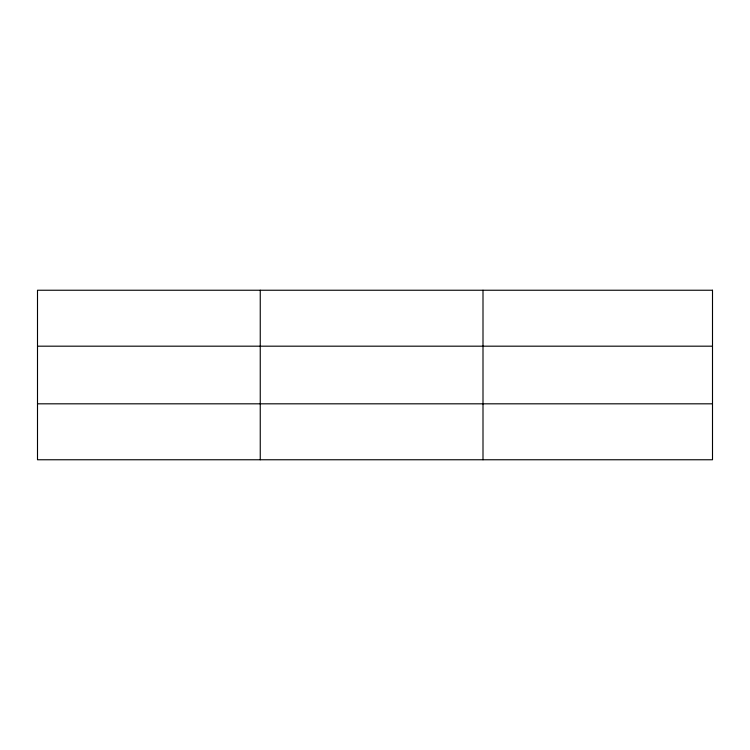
<?xml version="1.0" encoding="UTF-8"?>
<svg xmlns="http://www.w3.org/2000/svg" width="750" height="750" viewBox="0 0 750 750"><rect width="100%" height="100%" fill="white"/><g stroke="black" fill="none" stroke-linecap="round" stroke-linejoin="round"><path stroke-width="1.12" d="M260.25 290.241L260.25 459.759M483 290.241L483 459.759M37.5 346.181L712.5 346.181M37.5 403.819L712.5 403.819M712.5 290.241L712.5 459.759L37.5 459.759L37.5 290.241L712.5 290.241"/></g></svg>
